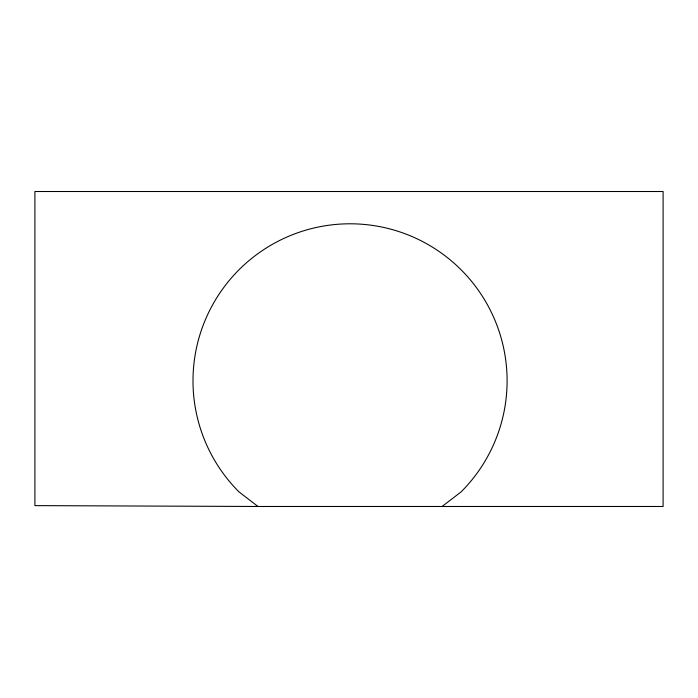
<?xml version="1.0" encoding="UTF-8"?>
<svg xmlns="http://www.w3.org/2000/svg" width="698" height="698" viewBox="0 0 698 698"><rect width="100%" height="100%" fill="white"/><g stroke="black" fill="none" stroke-linecap="round" stroke-linejoin="round"><path stroke-width="1.05" d="M442.087 506.486L461.099 491.898A157.05 157.05 0 0 0 461.099 269.794A157.05 157.05 0 0 0 238.995 269.794A157.05 157.05 0 0 0 238.995 491.898L258.007 506.486L663.1 506.486L663.1 191.514L34.9 191.514L34.9 505.614L258.007 506.486"/></g></svg>
